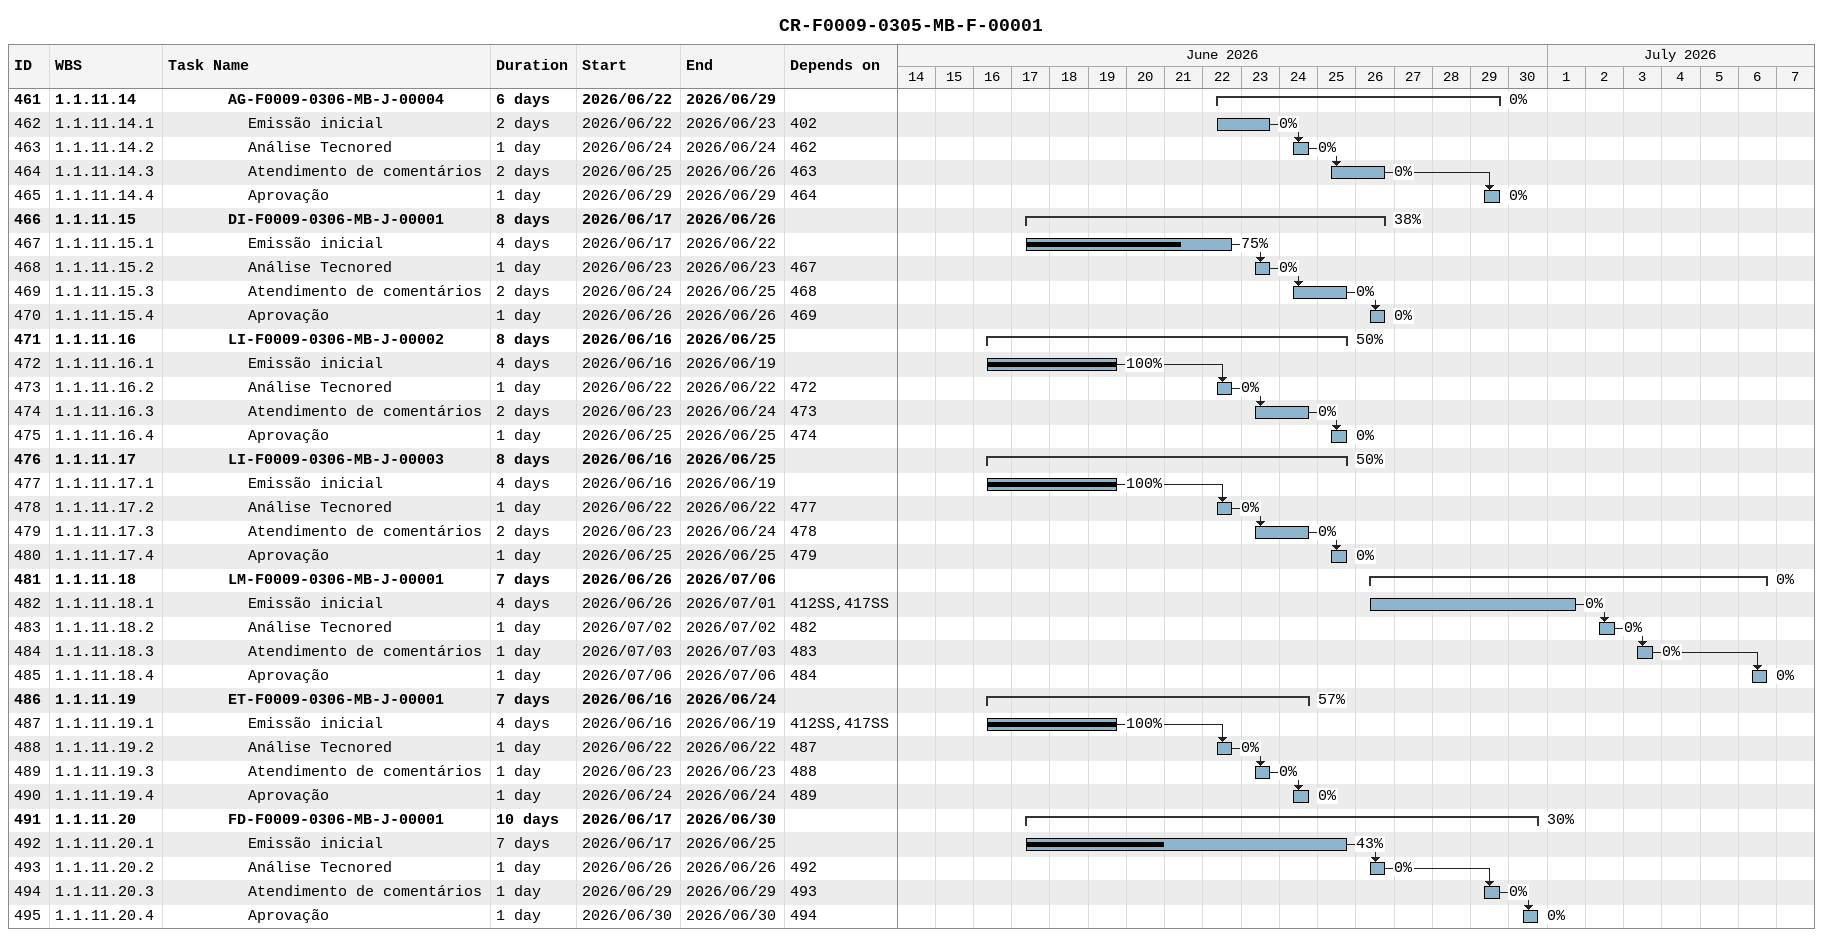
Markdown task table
CR-F0009-0305-MB-F-00001

| ID | WBS | Task | Duration | Start | Finish | Predecessors | % complete |
|---|---|---|---|---|---|---|---|
| 461 | 1.1.11.14 | **AG-F0009-0306-MB-J-00004** | 6d | 2026-06-22 | 2026-06-29 |  | 0 |
| 462 | 1.1.11.14.1 | Emissão inicial | 2d | 2026-06-22 | 2026-06-23 | 402 | 0 |
| 463 | 1.1.11.14.2 | Análise Tecnored | 1d | 2026-06-24 | 2026-06-24 | 462 | 0 |
| 464 | 1.1.11.14.3 | Atendimento de comentários | 2d | 2026-06-25 | 2026-06-26 | 463 | 0 |
| 465 | 1.1.11.14.4 | Aprovação | 1d | 2026-06-29 | 2026-06-29 | 464 | 0 |
| 466 | 1.1.11.15 | **DI-F0009-0306-MB-J-00001** | 8d | 2026-06-17 | 2026-06-26 |  | 38 |
| 467 | 1.1.11.15.1 | Emissão inicial | 4d | 2026-06-17 | 2026-06-22 |  | 75 |
| 468 | 1.1.11.15.2 | Análise Tecnored | 1d | 2026-06-23 | 2026-06-23 | 467 | 0 |
| 469 | 1.1.11.15.3 | Atendimento de comentários | 2d | 2026-06-24 | 2026-06-25 | 468 | 0 |
| 470 | 1.1.11.15.4 | Aprovação | 1d | 2026-06-26 | 2026-06-26 | 469 | 0 |
| 471 | 1.1.11.16 | **LI-F0009-0306-MB-J-00002** | 8d | 2026-06-16 | 2026-06-25 |  | 50 |
| 472 | 1.1.11.16.1 | Emissão inicial | 4d | 2026-06-16 | 2026-06-19 |  | 100 |
| 473 | 1.1.11.16.2 | Análise Tecnored | 1d | 2026-06-22 | 2026-06-22 | 472 | 0 |
| 474 | 1.1.11.16.3 | Atendimento de comentários | 2d | 2026-06-23 | 2026-06-24 | 473 | 0 |
| 475 | 1.1.11.16.4 | Aprovação | 1d | 2026-06-25 | 2026-06-25 | 474 | 0 |
| 476 | 1.1.11.17 | **LI-F0009-0306-MB-J-00003** | 8d | 2026-06-16 | 2026-06-25 |  | 50 |
| 477 | 1.1.11.17.1 | Emissão inicial | 4d | 2026-06-16 | 2026-06-19 |  | 100 |
| 478 | 1.1.11.17.2 | Análise Tecnored | 1d | 2026-06-22 | 2026-06-22 | 477 | 0 |
| 479 | 1.1.11.17.3 | Atendimento de comentários | 2d | 2026-06-23 | 2026-06-24 | 478 | 0 |
| 480 | 1.1.11.17.4 | Aprovação | 1d | 2026-06-25 | 2026-06-25 | 479 | 0 |
| 481 | 1.1.11.18 | **LM-F0009-0306-MB-J-00001** | 7d | 2026-06-26 | 2026-07-06 |  | 0 |
| 482 | 1.1.11.18.1 | Emissão inicial | 4d | 2026-06-26 | 2026-07-01 | 412SS, 417SS | 0 |
| 483 | 1.1.11.18.2 | Análise Tecnored | 1d | 2026-07-02 | 2026-07-02 | 482 | 0 |
| 484 | 1.1.11.18.3 | Atendimento de comentários | 1d | 2026-07-03 | 2026-07-03 | 483 | 0 |
| 485 | 1.1.11.18.4 | Aprovação | 1d | 2026-07-06 | 2026-07-06 | 484 | 0 |
| 486 | 1.1.11.19 | **ET-F0009-0306-MB-J-00001** | 7d | 2026-06-16 | 2026-06-24 |  | 57 |
| 487 | 1.1.11.19.1 | Emissão inicial | 4d | 2026-06-16 | 2026-06-19 | 412SS, 417SS | 100 |
| 488 | 1.1.11.19.2 | Análise Tecnored | 1d | 2026-06-22 | 2026-06-22 | 487 | 0 |
| 489 | 1.1.11.19.3 | Atendimento de comentários | 1d | 2026-06-23 | 2026-06-23 | 488 | 0 |
| 490 | 1.1.11.19.4 | Aprovação | 1d | 2026-06-24 | 2026-06-24 | 489 | 0 |
| 491 | 1.1.11.20 | **FD-F0009-0306-MB-J-00001** | 10d | 2026-06-17 | 2026-06-30 |  | 30 |
| 492 | 1.1.11.20.1 | Emissão inicial | 7d | 2026-06-17 | 2026-06-25 |  | 43 |
| 493 | 1.1.11.20.2 | Análise Tecnored | 1d | 2026-06-26 | 2026-06-26 | 492 | 0 |
| 494 | 1.1.11.20.3 | Atendimento de comentários | 1d | 2026-06-29 | 2026-06-29 | 493 | 0 |
| 495 | 1.1.11.20.4 | Aprovação | 1d | 2026-06-30 | 2026-06-30 | 494 | 0 |
